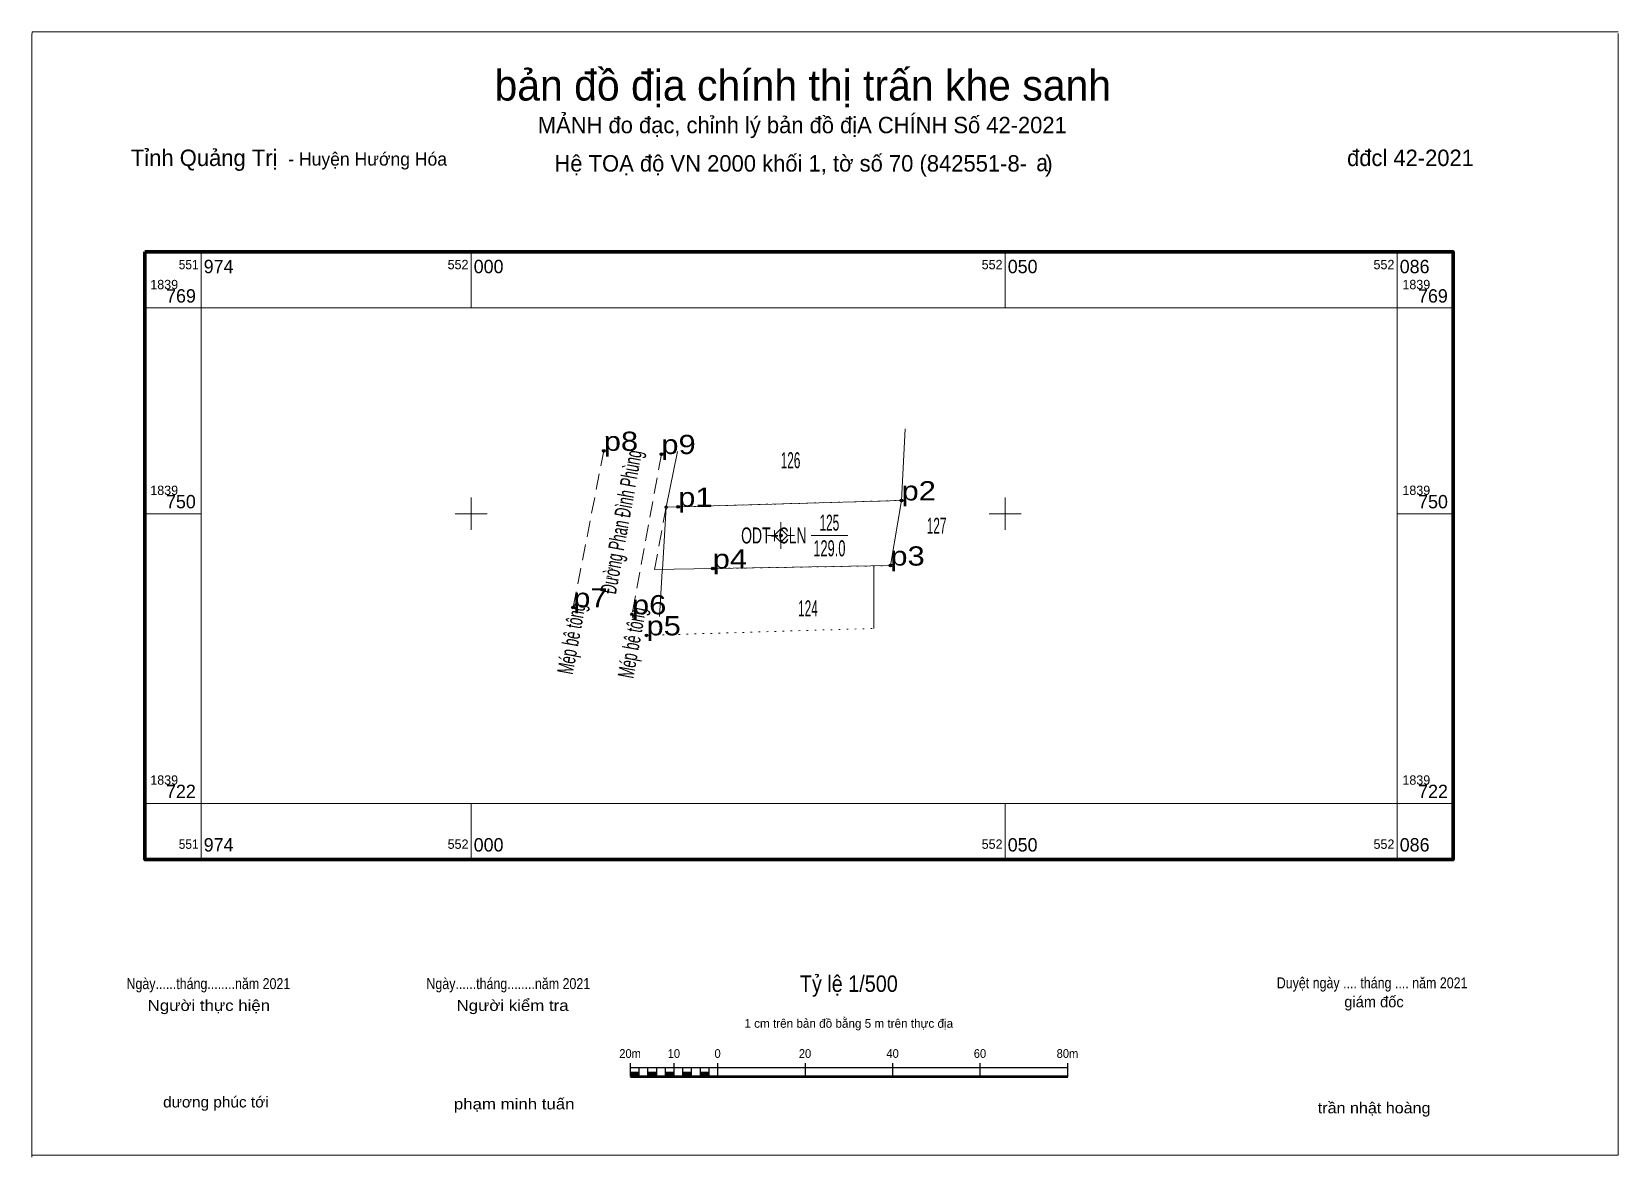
# Model space of a CAD drawing. Header units: metres. Extents: x 551959 to 552107, y 1839690 to 1839795.
import ezdxf
from ezdxf.enums import TextEntityAlignment as Align

# ---------------------------------------------------------------- set-up
doc = ezdxf.new("R2010")
doc.units = ezdxf.units.M
doc.header["$LTSCALE"] = 0.5
doc.header["$PDMODE"] = 32
doc.header["$PDSIZE"] = 0.25
doc.linetypes.add('DOTTED', pattern=[1.5, 0.3, -1.2])
doc.linetypes.add('MEDIUM_DASHED', pattern=[4.5, 3, -1.5])
for name, color, linetype, lineweight in [('1', 7, 'DOTTED', 13), ('10', 7, 'Continuous', 13), ('11', 7, 'Continuous', 13), ('13', 7, 'Continuous', 13), ('2', 7, 'Continuous', 25), ('22', 7, 'MEDIUM_DASHED', 13), ('23', 7, 'Continuous', 13), ('29', 7, 'Continuous', 13), ('32', 7, 'DOTTED', 13), ('63', 7, 'Continuous', 13)]:
    doc.layers.add(name, color=color, linetype=linetype, lineweight=lineweight)
for name, color, linetype in [('12', 7, 'Continuous'), ('4', 7, 'Continuous'), ('7', 7, 'Continuous')]:
    doc.layers.add(name, color=color, linetype=linetype)

msp = doc.modelspace()

# ---------------------------------------------------------------- hatches: boundary and pattern name
at = {"layer": '11'}
msp.add_hatch(color=256, dxfattribs=at).paths.add_polyline_path([(552029.1668, 1839747.9593, 1), (552028.8668, 1839747.9593, 1)])
at = {"layer": '2'}
for points in [[(552014.92, 1839697.33), (552015.74, 1839697.33), (552015.74, 1839697.74), (552014.92, 1839697.74)], [(552016.56, 1839697.33), (552017.38, 1839697.33), (552017.38, 1839697.74), (552016.56, 1839697.74)], [(552018.2, 1839697.33), (552019.02, 1839697.33), (552019.02, 1839697.74), (552018.2, 1839697.74)], [(552019.84, 1839697.33), (552020.65, 1839697.33), (552020.65, 1839697.74), (552019.84, 1839697.74)], [(552021.47, 1839697.33), (552022.29, 1839697.33), (552022.29, 1839697.74), (552021.47, 1839697.74)]]:
    msp.add_hatch(color=256, dxfattribs=at).paths.add_polyline_path(points)

# ---------------------------------------------------------------- linework, layer by layer
at = {"layer": '1'}
msp.add_lwpolyline([(552019.4, 1839750.64), (552040.31, 1839751.24), (552039.26, 1839745.14), (552022.63, 1839744.86)], dxfattribs=at)
at = {"layer": '10'}
msp.add_lwpolyline([(552018.26, 1839750.61), (552040.31, 1839751.24), (552039.26, 1839745.14), (552017.19, 1839744.77)], dxfattribs=at)
msp.add_point((552018.26, 1839750.61), dxfattribs=at)
at = {"layer": '11'}
for p, q in [((551958.91, 1839795.11), (552107.41, 1839795.11)), ((552029.02, 1839749.21), (552029.02, 1839748.58)), ((552028.39, 1839747.96), (552027.77, 1839747.96)), ((552029.02, 1839747.33), (552029.02, 1839746.71)), ((552030.27, 1839747.96), (552029.64, 1839747.96))]:
    msp.add_line(p, q, dxfattribs=at)
for points in [[(551958.87, 1839689.76), (551958.87, 1839794.76), (551958.91, 1839795.11)], [(552107.41, 1839794.95), (552107.41, 1839689.95), (551958.91, 1839689.95)]]:
    msp.add_lwpolyline(points, dxfattribs=at)
msp.add_lwpolyline([(552029.02, 1839748.58), (552028.39, 1839747.96), (552029.02, 1839747.33), (552029.64, 1839747.96)], close=True, dxfattribs=at)
msp.add_circle((552029.0168, 1839747.9593), 0.15, dxfattribs=at)
at = {"layer": '13'}
msp.add_line((552031.86, 1839747.96), (552035.27, 1839747.96), dxfattribs=at)
at = {"layer": '2'}
for p, q in [((552014.92, 1839697.33), (552014.92, 1839698.56)), ((552014.92, 1839698.15), (552055.87, 1839698.15)), ((552015.74, 1839697.33), (552015.74, 1839698.15)), ((552016.56, 1839697.33), (552016.56, 1839698.15)), ((552017.38, 1839697.33), (552017.38, 1839698.15)), ((552018.2, 1839697.33), (552018.2, 1839698.15)), ((552019.02, 1839697.33), (552019.02, 1839698.56)), ((552019.84, 1839697.33), (552019.84, 1839698.15)), ((552020.65, 1839697.33), (552020.65, 1839698.15)), ((552021.47, 1839697.33), (552021.47, 1839698.15)), ((552022.29, 1839697.33), (552022.29, 1839698.15)), ((552023.11, 1839697.33), (552023.11, 1839698.56)), ((552031.3, 1839697.33), (552031.3, 1839698.56)), ((552039.49, 1839697.33), (552039.49, 1839698.56)), ((552047.68, 1839697.33), (552047.68, 1839698.56)), ((552055.87, 1839697.33), (552055.87, 1839698.56))]:
    msp.add_line(p, q, dxfattribs=at)
at = {"layer": '2', "lineweight": 53}
msp.add_line((552014.92, 1839697.33), (552055.87, 1839697.33), dxfattribs=at)
at = {"layer": '2', "lineweight": 13}
for points in [[(552014.92, 1839697.33), (552015.74, 1839697.33), (552015.74, 1839697.74), (552014.92, 1839697.74)], [(552016.56, 1839697.33), (552017.38, 1839697.33), (552017.38, 1839697.74), (552016.56, 1839697.74)], [(552018.2, 1839697.33), (552019.02, 1839697.33), (552019.02, 1839697.74), (552018.2, 1839697.74)], [(552019.84, 1839697.33), (552020.65, 1839697.33), (552020.65, 1839697.74), (552019.84, 1839697.74)], [(552021.47, 1839697.33), (552022.29, 1839697.33), (552022.29, 1839697.74), (552021.47, 1839697.74)]]:
    msp.add_lwpolyline(points, close=True, dxfattribs=at)
at = {"layer": '22'}
for p, q in [((552009.57, 1839741.22), (552012.43, 1839755.88)), ((552017.82, 1839755.58), (552015.07, 1839740.58)), ((552018.27, 1839750.65), (552017.19, 1839744.77))]:
    msp.add_line(p, q, dxfattribs=at)
at = {"layer": '23'}
msp.add_line((552017.92, 1839744.78), (552018.26, 1839750.61), dxfattribs=at)
at = {"layer": '29'}
for p, q in [((552040.31, 1839751.24), (552040.64, 1839757.95)), ((552037.7, 1839739.26), (552037.7, 1839745.11))]:
    msp.add_line(p, q, dxfattribs=at)
for points in [[(552018.26, 1839750.61), (552018.26, 1839750.62), (552019.32, 1839755.82)], [(552017.65, 1839740.37), (552017.91, 1839744.63), (552017.92, 1839744.78)]]:
    msp.add_lwpolyline(points, dxfattribs=at)
at = {"layer": '32'}
msp.add_line((552016.43, 1839738.61), (552037.7, 1839739.26), dxfattribs=at)
at = {"layer": '63'}
for p, q in [((551974.72, 1839769.26), (551974.72, 1839774.51)), ((552000, 1839769.26), (552000, 1839774.51)), ((552050, 1839769.26), (552050, 1839774.51)), ((552086.7, 1839769.26), (552086.7, 1839774.51)), ((551974.72, 1839769.26), (551969.47, 1839769.26)), ((552086.7, 1839769.26), (552091.95, 1839769.26)), ((552000, 1839748.5), (552000, 1839751.5)), ((552050, 1839748.5), (552050, 1839751.5)), ((551974.72, 1839750), (551969.47, 1839750)), ((551998.5, 1839750), (552001.5, 1839750)), ((552048.5, 1839750), (552051.5, 1839750)), ((552086.7, 1839750), (552091.95, 1839750)), ((551974.72, 1839722.88), (551969.47, 1839722.88)), ((551974.72, 1839722.88), (551974.72, 1839717.63)), ((552000, 1839722.88), (552000, 1839717.63)), ((552050, 1839722.88), (552050, 1839717.63)), ((552086.7, 1839722.88), (552086.7, 1839717.63)), ((552086.7, 1839722.88), (552091.95, 1839722.88))]:
    msp.add_line(p, q, dxfattribs=at)
at = {"layer": '63', "lineweight": 70}
msp.add_lwpolyline([(551969.47, 1839774.51), (552091.95, 1839774.51), (552091.95, 1839717.63), (551969.47, 1839717.63)], close=True, dxfattribs=at)
at = {"layer": '63'}
msp.add_lwpolyline([(551974.72, 1839769.26), (552086.7, 1839769.26), (552086.7, 1839722.88), (551974.72, 1839722.88)], close=True, dxfattribs=at)
at = {"layer": '7'}
for p in [(552012.43, 1839755.88), (552017.82, 1839755.58), (552040.31, 1839751.24), (552019.4, 1839750.65), (552039.26, 1839745.14), (552022.63, 1839744.86), (552009.57, 1839741.22), (552015.07, 1839740.58), (552016.43, 1839738.61)]:
    msp.add_point(p, dxfattribs=at)

# ---------------------------------------------------------------- texts
at = {"layer": '12', "width": 1.2}
for s, p in [('p8', (552012.43, 1839755.88)), ('p9', (552017.82, 1839755.58)), ('p2', (552040.31, 1839751.24)), ('p1', (552019.4, 1839750.64)), ('p4', (552022.63, 1839744.86)), ('p3', (552039.26, 1839745.14)), ('p7', (552009.57, 1839741.22)), ('p6', (552015.07, 1839740.58)), ('p5', (552016.43, 1839738.61))]:
    msp.add_text(s, height=1.8, dxfattribs=at).set_placement(p)
at = {"layer": '13', "width": 0.55}
msp.add_text('125', height=1.5, dxfattribs=at).set_placement((552033.55, 1839748.41), align=Align.CENTER)
at = {"layer": '2'}
for s, height, p in [('bản đồ địa chính thị trấn khe sanh', 2.865, (552031.06, 1839788.67)), ('MẢNH đo đạc, chỉnh lý bản đồ địA CHÍNH Số 42-2021', 1.535, (552031.015, 1839785.61)), ('Hệ TOẠ độ VN 2000 khối 1, tờ số 70 (842551-8-   )', 1.539, (552031.13, 1839782.02)), ('giám đốc', 1.024, (552084.54, 1839703.8)), ('1 cm trên bản đồ bằng 5 m trên thực địa', 0.8188, (552035.365, 1839701.88))]:
    msp.add_text(s, height=height, dxfattribs=at).set_placement(p, align=Align.CENTER)
for s, height, p in [('Tỉnh Quảng Trị ', 1.539, (551968.15, 1839782.54)), ('- Huyện Hướng Hóa', 1.228, (551982.89, 1839782.58))]:
    msp.add_text(s, height=height, dxfattribs=at).set_placement(p)
msp.add_text(' đđcl 42-2021', height=1.535, dxfattribs=at).set_placement((552093.89, 1839782.54), align=Align.RIGHT)
at = {"layer": '2', "width": 0.65}
msp.add_text('ODT+CLN', height=1.5, dxfattribs=at).set_placement((552031.41, 1839747.21), align=Align.RIGHT)
at = {"layer": '2'}
for s, height, width, p in [('Ngày......tháng........năm 2021', 1.024, 0.85, (551975.41, 1839705.5)), ('Ngày......tháng........năm 2021', 1.024, 0.85, (552003.49, 1839705.5)), ('Tỷ lệ 1/500', 1.54, 0.9, (552035.37, 1839705.24)), ('Duyệt ngày .... tháng .... năm 2021', 1.024, 0.85, (552084.365, 1839705.57)), ('Người thực hiện', 1.024, 1.15, (551975.455, 1839703.46)), ('Người kiểm tra', 1.024, 1.15, (552003.89, 1839703.46)), ('20m', 0.8188, 0.95, (552014.89, 1839699.06)), ('10', 0.8188, 0.95, (552018.99, 1839699.06)), ('0', 0.8188, 0.95, (552023.085, 1839699.06)), ('20', 0.8188, 0.95, (552031.27, 1839699.06)), ('40', 0.8188, 0.95, (552039.47, 1839699.06)), ('60', 0.8188, 0.95, (552047.65, 1839699.06)), ('80m', 0.8188, 0.95, (552055.84, 1839699.06)), ('dương phúc tới', 1.024, 1.05, (551976.11, 1839694.42)), ('phạm minh tuấn', 1.024, 1.15, (552004.04, 1839694.24)), ('trần nhật hoàng', 1.024, 1.1, (552084.555, 1839693.87))]:
    msp.add_text(s, height=height, dxfattribs=dict(at, width=width)).set_placement(p, align=Align.CENTER)
at = {"layer": '29', "width": 0.6}
for s, p in [('Đường Phan Đình Phùng', (552014.7899, 1839749.1048)), ('Mép bê tông', (552010.1269, 1839738.1748)), ('Mép bê tông', (552015.7969, 1839737.8048))]:
    msp.add_text(s, height=1.5, rotation=79.611, dxfattribs=at).set_placement(p, align=Align.CENTER)
at = {"layer": '29', "width": 0.55}
for s, p in [('126', (552029.915, 1839754.25)), ('127', (552043.59, 1839748.12)), ('124', (552031.545, 1839740.39))]:
    msp.add_text(s, height=1.5, dxfattribs=at).set_placement(p, align=Align.CENTER)
at = {"layer": '4', "width": 0.6}
msp.add_text('129.0', height=1.5, dxfattribs=at).set_placement((552033.55, 1839746.01), align=Align.CENTER)
at = {"layer": '63', "width": 0.9}
msp.add_text('a', height=1.617, dxfattribs=at).set_placement((552053.47, 1839782.05), align=Align.CENTER)
at = {"layer": '63', "width": 0.95}
for p in [(551974.49, 1839772.88), (551974.49, 1839718.63)]:
    msp.add_text('551', height=0.875, dxfattribs=at).set_placement(p, align=Align.RIGHT)
at = {"layer": '63'}
for s, height, p in [('974', 1.25, (551974.97, 1839772.51)), ('000', 1.25, (552000.25, 1839772.51)), ('050', 1.25, (552050.25, 1839772.51)), ('086', 1.25, (552086.95, 1839772.51)), ('1839', 0.875, (551969.97, 1839771.01)), ('1839', 0.875, (552087.2, 1839771.01)), ('1839', 0.875, (551969.97, 1839751.75)), ('1839', 0.875, (552087.2, 1839751.75)), ('1839', 0.875, (551969.97, 1839724.63)), ('1839', 0.875, (552087.2, 1839724.63)), ('974', 1.25, (551974.97, 1839718.38)), ('000', 1.25, (552000.25, 1839718.38)), ('050', 1.25, (552050.25, 1839718.38)), ('086', 1.25, (552086.95, 1839718.38))]:
    msp.add_text(s, height=height, dxfattribs=at).set_placement(p)
for s, height, p in [('552', 0.875, (551999.76, 1839772.88)), ('552', 0.875, (552049.76, 1839772.88)), ('552', 0.875, (552086.45, 1839772.88)), ('769', 1.25, (551974.24, 1839769.76)), ('769', 1.25, (552091.45, 1839769.76)), ('750', 1.25, (551974.23, 1839750.5)), ('750', 1.25, (552091.46, 1839750.5)), ('722', 1.25, (551974.23, 1839723.38)), ('722', 1.25, (552091.46, 1839723.38)), ('552', 0.875, (551999.76, 1839718.63)), ('552', 0.875, (552049.76, 1839718.63)), ('552', 0.875, (552086.45, 1839718.63))]:
    msp.add_text(s, height=height, dxfattribs=at).set_placement(p, align=Align.RIGHT)

doc.saveas('drawing.dxf')
